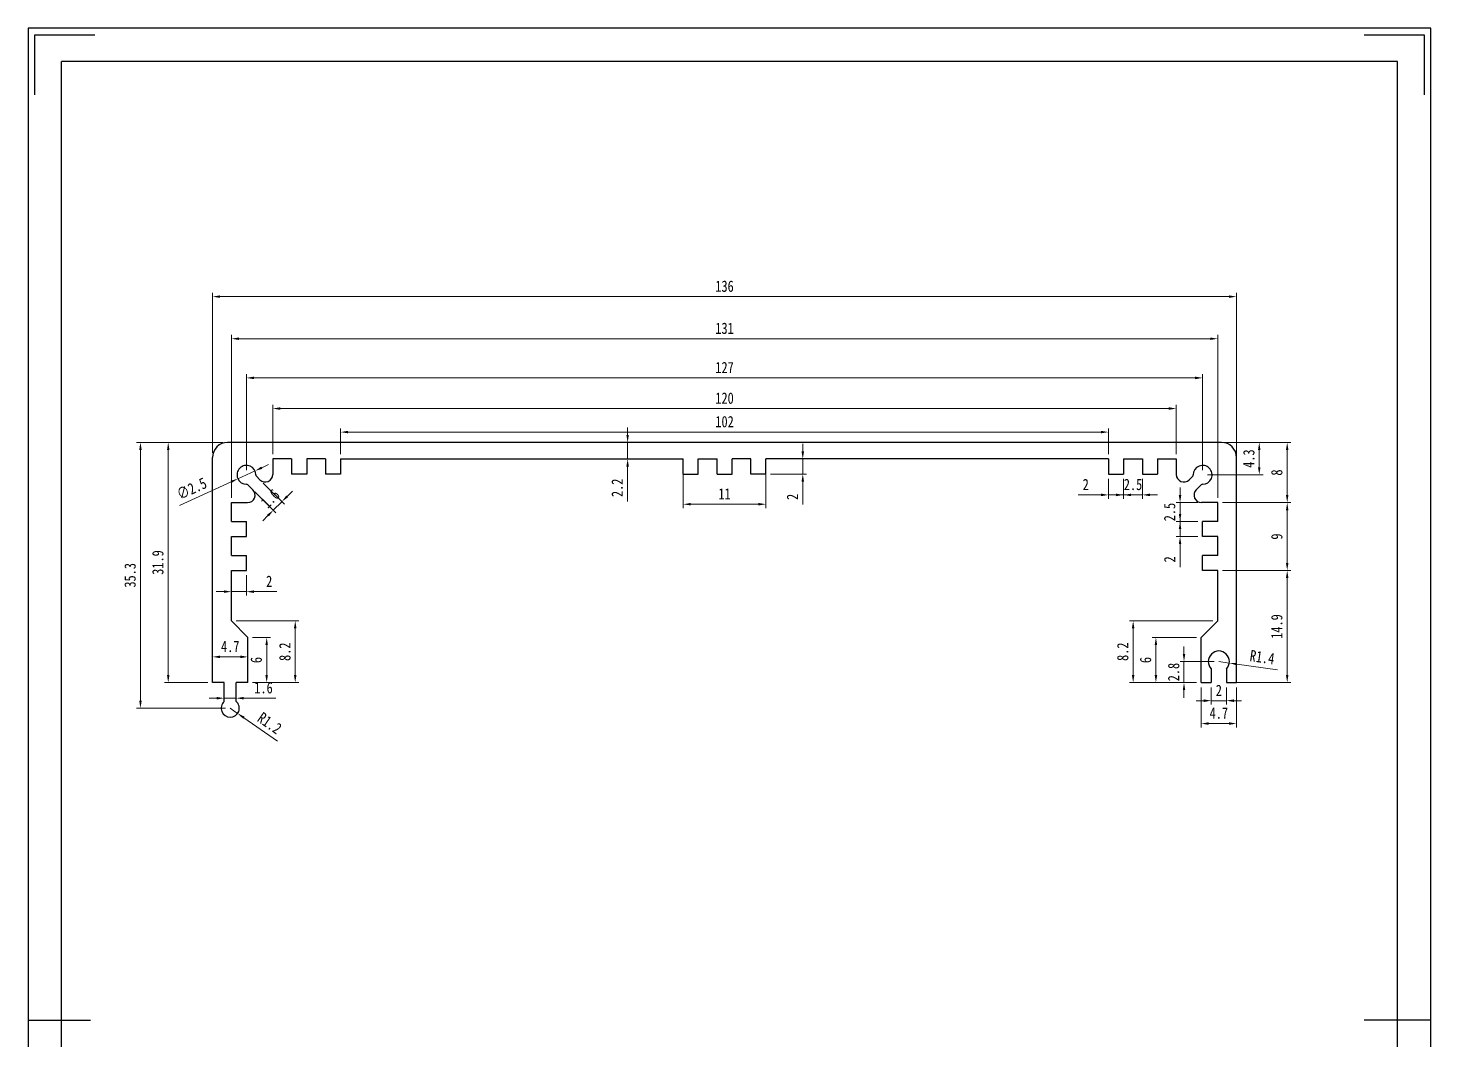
# Model space of a CAD drawing. Header units: inches. Extents: x 1070 to 1257, y 111 to 374.
# Drawn here: x 1070.5 to 1256.8, y 239.8 to 374.1 of the extents above; entities that cross this region are included whole.
import ezdxf

# ---------------------------------------------------------------- set-up
doc = ezdxf.new("R2010")
doc.units = ezdxf.units.IN
doc.header["$LTSCALE"] = 0.64311
doc.header["$MEASUREMENT"] = 0
doc.header["$PDMODE"] = 3
doc.header["$PDSIZE"] = 0.3125
doc.layers.get('0').update_dxf_attribs({"linetype": 'CONTINUOUS'})
doc.layers.get('Defpoints').update_dxf_attribs({"linetype": 'CONTINUOUS'})
doc.styles.get("Standard").update_dxf_attribs({"font": 'txt', "width": 0.8})
doc.dimstyles.new('ISO-25', dxfattribs={"dimtxt": 1.5, "dimasz": 1, "dimexe": 0.5, "dimexo": 0.625, "dimtad": 1, "dimdsep": 46, "dimtxsty": 'Standard', "dimcen": 1.5, "dimclrd": 1, "dimclre": 1, "dimadec": 0, "dimazin": 2, "dimtfac": 1, "dimtmove": 0, "dimatfit": 3, "dimfxl": 1, "dimlwd": 9, "dimlwe": 9, "dimarcsym": 0})

# ---------------------------------------------------------------- blocks, each defined once
blk = doc.blocks.new('*D2')
at = {"color": 1, "lineweight": 9}
for p, q in [((1099.46, 315.43), (1099.46, 328.18)), ((1226.46, 315.43), (1226.46, 328.18)), ((1100.46, 327.68), (1225.46, 327.68))]:
    blk.add_line(p, q, dxfattribs=at)
at = {"color": 1}
for points in [[(1100.46, 327.85), (1100.46, 327.51), (1099.46, 327.68)], [(1225.46, 327.85), (1225.46, 327.51), (1226.46, 327.68)]]:
    blk.add_solid(points, dxfattribs=at)
at = {"layer": 'Defpoints', "color": 0}
for p in [(1226.46, 327.68), (1099.46, 314.81), (1226.46, 314.81)]:
    blk.add_point(p, dxfattribs=at)
at = {"color": 0, "lineweight": 13, "insert": (1162.96, 329.06), "char_height": 1.5, "attachment_point": 5}
blk.add_mtext('127', dxfattribs=at)
blk = doc.blocks.new('*D3')
at = {"color": 1, "lineweight": 9}
for p, q in [((1097.46, 311.73), (1097.46, 333.38)), ((1098.46, 332.88), (1227.46, 332.88)), ((1228.46, 311.73), (1228.46, 333.38))]:
    blk.add_line(p, q, dxfattribs=at)
at = {"color": 1}
for points in [[(1098.46, 333.05), (1098.46, 332.72), (1097.46, 332.88)], [(1227.46, 333.05), (1227.46, 332.72), (1228.46, 332.88)]]:
    blk.add_solid(points, dxfattribs=at)
at = {"layer": 'Defpoints', "color": 0}
for p in [(1228.46, 332.88), (1097.46, 311.11), (1228.46, 311.11)]:
    blk.add_point(p, dxfattribs=at)
at = {"color": 0, "lineweight": 13, "insert": (1162.96, 334.26), "char_height": 1.5, "attachment_point": 5}
blk.add_mtext('131', dxfattribs=at)
blk = doc.blocks.new('*D5')
at = {"color": 1, "lineweight": 9}
for p, q in [((1229.08, 311.11), (1238.19, 311.11)), ((1237.69, 310.11), (1237.69, 303.11)), ((1229.08, 302.11), (1238.19, 302.11))]:
    blk.add_line(p, q, dxfattribs=at)
at = {"color": 1}
for points in [[(1237.52, 310.11), (1237.85, 310.11), (1237.69, 311.11)], [(1237.52, 303.11), (1237.85, 303.11), (1237.69, 302.11)]]:
    blk.add_solid(points, dxfattribs=at)
at = {"layer": 'Defpoints', "color": 0}
for p in [(1228.46, 311.11), (1228.46, 302.11), (1237.69, 302.11)]:
    blk.add_point(p, dxfattribs=at)
at = {"color": 0, "lineweight": 13, "insert": (1236.31, 306.61), "char_height": 1.5, "attachment_point": 5, "rotation": 90}
blk.add_mtext('9', dxfattribs=at)
blk = doc.blocks.new('*D7')
at = {"color": 1, "lineweight": 9}
for p, q in [((1157.46, 316.28), (1157.46, 310.4)), ((1168.46, 316.28), (1168.46, 310.4)), ((1158.46, 310.9), (1167.46, 310.9))]:
    blk.add_line(p, q, dxfattribs=at)
at = {"color": 1}
for points in [[(1158.46, 311.07), (1158.46, 310.74), (1157.46, 310.9)], [(1167.46, 311.07), (1167.46, 310.74), (1168.46, 310.9)]]:
    blk.add_solid(points, dxfattribs=at)
at = {"layer": 'Defpoints', "color": 0}
for p in [(1157.46, 316.91), (1168.46, 316.91), (1168.46, 310.9)]:
    blk.add_point(p, dxfattribs=at)
at = {"color": 0, "lineweight": 13, "insert": (1162.96, 312.28), "char_height": 1.5, "attachment_point": 5}
blk.add_mtext('11', dxfattribs=at)
blk = doc.blocks.new('*D8')
at = {"color": 1, "lineweight": 9}
for p, q in [((1097.46, 301.48), (1097.46, 298.79)), ((1099.46, 301.48), (1099.46, 298.79)), ((1096.46, 299.29), (1095.46, 299.29)), ((1097.46, 299.29), (1099.46, 299.29)), ((1100.46, 299.29), (1103.51, 299.29))]:
    blk.add_line(p, q, dxfattribs=at)
at = {"color": 1}
for points in [[(1096.46, 299.46), (1096.46, 299.12), (1097.46, 299.29)], [(1100.46, 299.46), (1100.46, 299.12), (1099.46, 299.29)]]:
    blk.add_solid(points, dxfattribs=at)
at = {"layer": 'Defpoints', "color": 0}
for p in [(1097.46, 302.11), (1099.46, 302.11), (1099.46, 299.29)]:
    blk.add_point(p, dxfattribs=at)
at = {"color": 0, "lineweight": 13, "insert": (1102.48, 300.67), "char_height": 1.5, "attachment_point": 5}
blk.add_mtext('2', dxfattribs=at)
blk = doc.blocks.new('*D9')
at = {"color": 1, "lineweight": 9}
for p, q in [((1094.96, 289.62), (1094.96, 291.13)), ((1099.66, 289.04), (1099.66, 291.13)), ((1095.96, 290.63), (1098.66, 290.63))]:
    blk.add_line(p, q, dxfattribs=at)
at = {"color": 1}
for points in [[(1095.96, 290.8), (1095.96, 290.46), (1094.96, 290.63)], [(1098.66, 290.8), (1098.66, 290.46), (1099.66, 290.63)]]:
    blk.add_solid(points, dxfattribs=at)
at = {"layer": 'Defpoints', "color": 0}
for p in [(1094.96, 288.99), (1099.66, 290.63), (1099.66, 288.41)]:
    blk.add_point(p, dxfattribs=at)
at = {"color": 0, "lineweight": 13, "insert": (1097.31, 292), "char_height": 1.5, "attachment_point": 5}
blk.add_mtext('4.7', dxfattribs=at)
blk = doc.blocks.new('*D10')
at = {"color": 1, "lineweight": 9}
for p, q in [((1100.6, 315.33), (1098.32, 314.29)), ((1101.5, 315.75), (1102.41, 316.17)), ((1090.56, 310.72), (1097.41, 313.87))]:
    blk.add_line(p, q, dxfattribs=at)
at = {"color": 1}
for points in [[(1101.43, 315.9), (1101.57, 315.6), (1100.6, 315.33)], [(1097.35, 314.02), (1097.48, 313.72), (1098.32, 314.29)]]:
    blk.add_solid(points, dxfattribs=at)
at = {"layer": 'Defpoints', "color": 0}
for p in [(1100.6, 315.33), (1098.32, 314.29)]:
    blk.add_point(p, dxfattribs=at)
at = {"color": 0, "lineweight": 13, "insert": (1092.19, 312.98), "char_height": 1.5, "attachment_point": 5, "rotation": 24.6816}
blk.add_mtext('∅2.5', dxfattribs=at)
blk = doc.blocks.new('*D11')
at = {"color": 1, "lineweight": 9}
for p, q in [((1101.69, 313.71), (1104.51, 310.89)), ((1100.56, 312.57), (1103.38, 309.75)), ((1104.16, 311.24), (1103.03, 310.11)), ((1104.87, 311.95), (1105.58, 312.65)), ((1102.32, 309.4), (1101.62, 308.69))]:
    blk.add_line(p, q, dxfattribs=at)
at = {"color": 1}
for points in [[(1104.75, 312.06), (1104.99, 311.83), (1104.16, 311.24)], [(1102.2, 309.52), (1102.44, 309.28), (1103.03, 310.11)]]:
    blk.add_solid(points, dxfattribs=at)
at = {"layer": 'Defpoints', "color": 0}
for p in [(1101.25, 314.15), (1100.12, 313.02), (1103.03, 310.11)]:
    blk.add_point(p, dxfattribs=at)
at = {"color": 0, "lineweight": 13, "insert": (1102.62, 311.65), "char_height": 1.5, "attachment_point": 5, "rotation": 45}
blk.add_mtext('1.6', dxfattribs=at)
blk = doc.blocks.new('*D12')
at = {"color": 1, "lineweight": 9}
for p, q in [((1094.96, 317.73), (1094.96, 338.97)), ((1095.96, 338.47), (1229.96, 338.47)), ((1230.96, 316.75), (1230.96, 338.97))]:
    blk.add_line(p, q, dxfattribs=at)
at = {"color": 1}
for points in [[(1095.96, 338.64), (1095.96, 338.31), (1094.96, 338.47)], [(1229.96, 338.64), (1229.96, 338.31), (1230.96, 338.47)]]:
    blk.add_solid(points, dxfattribs=at)
at = {"layer": 'Defpoints', "color": 0}
for p in [(1230.96, 338.47), (1094.96, 317.11), (1230.96, 316.13)]:
    blk.add_point(p, dxfattribs=at)
at = {"color": 0, "lineweight": 13, "insert": (1162.96, 339.85), "char_height": 1.5, "attachment_point": 5}
blk.add_mtext('136', dxfattribs=at)
blk = doc.blocks.new('*D13')
at = {"color": 1, "lineweight": 9}
for p, q in [((1229.08, 319.11), (1238.19, 319.11)), ((1237.69, 312.11), (1237.69, 318.11)), ((1229.08, 311.11), (1238.19, 311.11))]:
    blk.add_line(p, q, dxfattribs=at)
at = {"color": 1}
for points in [[(1237.52, 318.11), (1237.85, 318.11), (1237.69, 319.11)], [(1237.52, 312.11), (1237.85, 312.11), (1237.69, 311.11)]]:
    blk.add_solid(points, dxfattribs=at)
at = {"layer": 'Defpoints', "color": 0}
for p in [(1228.46, 319.11), (1237.69, 319.11), (1228.46, 311.11)]:
    blk.add_point(p, dxfattribs=at)
at = {"color": 0, "insert": (1236.31, 315.11), "char_height": 1.5, "attachment_point": 5, "rotation": 90}
blk.add_mtext('8', dxfattribs=at)
blk = doc.blocks.new('*D14')
at = {"color": 1, "lineweight": 9}
for p, q in [((1229.08, 302.11), (1238.19, 302.11)), ((1237.69, 301.11), (1237.69, 288.21)), ((1230.91, 287.21), (1238.19, 287.21))]:
    blk.add_line(p, q, dxfattribs=at)
at = {"color": 1}
for points in [[(1237.52, 301.11), (1237.85, 301.11), (1237.69, 302.11)], [(1237.52, 288.21), (1237.85, 288.21), (1237.69, 287.21)]]:
    blk.add_solid(points, dxfattribs=at)
at = {"layer": 'Defpoints', "color": 0}
for p in [(1228.46, 302.11), (1230.28, 287.21), (1237.69, 287.21)]:
    blk.add_point(p, dxfattribs=at)
at = {"color": 0, "insert": (1236.31, 294.66), "char_height": 1.5, "attachment_point": 5, "rotation": 90}
blk.add_mtext('14.9', dxfattribs=at)
blk = doc.blocks.new('*D15')
at = {"color": 1, "lineweight": 9}
for p, q in [((1096.33, 319.11), (1084.88, 319.11)), ((1085.38, 318.11), (1085.38, 284.81)), ((1096.68, 283.81), (1084.88, 283.81))]:
    blk.add_line(p, q, dxfattribs=at)
at = {"color": 1}
for points in [[(1085.22, 318.11), (1085.55, 318.11), (1085.38, 319.11)], [(1085.22, 284.81), (1085.55, 284.81), (1085.38, 283.81)]]:
    blk.add_solid(points, dxfattribs=at)
at = {"layer": 'Defpoints', "color": 0}
for p in [(1096.96, 319.11), (1085.38, 283.81), (1097.31, 283.81)]:
    blk.add_point(p, dxfattribs=at)
at = {"color": 0, "insert": (1084.01, 301.46), "char_height": 1.5, "attachment_point": 5, "rotation": 90}
blk.add_mtext('35.3', dxfattribs=at)
blk = doc.blocks.new('*D16')
at = {"color": 1, "lineweight": 9}
for p, q in [((1097.31, 283.81), (1098.29, 283.12)), ((1103.58, 279.43), (1099.11, 282.55))]:
    blk.add_line(p, q, dxfattribs=at)
at = {"color": 1}
blk.add_solid([(1099.21, 282.69), (1099.02, 282.41), (1098.29, 283.12)], dxfattribs=at)
at = {"layer": 'Defpoints', "color": 0}
for p in [(1097.31, 283.81), (1098.29, 283.12)]:
    blk.add_point(p, dxfattribs=at)
at = {"color": 0, "insert": (1102.54, 281.83), "char_height": 1.5, "attachment_point": 5, "rotation": 325.0686}
blk.add_mtext('R1.2', dxfattribs=at)
blk = doc.blocks.new('*D17')
at = {"color": 1, "lineweight": 9}
for p, q in [((1095.51, 285.14), (1094.51, 285.14)), ((1096.51, 285.14), (1098.11, 285.14)), ((1099.11, 285.14), (1103.36, 285.14)), ((1096.51, 285), (1096.51, 284.64)), ((1098.11, 285), (1098.11, 284.64))]:
    blk.add_line(p, q, dxfattribs=at)
at = {"color": 1}
for points in [[(1095.51, 285.31), (1095.51, 284.97), (1096.51, 285.14)], [(1099.11, 285.31), (1099.11, 284.97), (1098.11, 285.14)]]:
    blk.add_solid(points, dxfattribs=at)
at = {"layer": 'Defpoints', "color": 0}
for p in [(1096.51, 285.62), (1098.11, 285.62), (1098.11, 285.14)]:
    blk.add_point(p, dxfattribs=at)
at = {"color": 0, "insert": (1101.73, 286.52), "char_height": 1.5, "attachment_point": 5}
blk.add_mtext('1.6', dxfattribs=at)
blk = doc.blocks.new('*D18')
at = {"color": 1, "lineweight": 9}
for p, q in [((1096.33, 319.11), (1088.57, 319.11)), ((1089.07, 288.21), (1089.07, 318.11)), ((1094.33, 287.21), (1088.57, 287.21))]:
    blk.add_line(p, q, dxfattribs=at)
at = {"color": 1}
for points in [[(1088.91, 318.11), (1089.24, 318.11), (1089.07, 319.11)], [(1088.91, 288.21), (1089.24, 288.21), (1089.07, 287.21)]]:
    blk.add_solid(points, dxfattribs=at)
at = {"layer": 'Defpoints', "color": 0}
for p in [(1089.07, 319.11), (1096.96, 319.11), (1094.96, 287.21)]:
    blk.add_point(p, dxfattribs=at)
at = {"color": 0, "insert": (1087.7, 303.16), "char_height": 1.5, "attachment_point": 5, "rotation": 90}
blk.add_mtext('31.9', dxfattribs=at)
blk = doc.blocks.new('*D19')
at = {"color": 1, "lineweight": 9}
for p, q in [((1227.61, 286.58), (1227.61, 284.31)), ((1229.61, 286.58), (1229.61, 284.31)), ((1226.61, 284.81), (1225.61, 284.81)), ((1227.61, 284.81), (1229.61, 284.81)), ((1230.61, 284.81), (1231.61, 284.81))]:
    blk.add_line(p, q, dxfattribs=at)
at = {"color": 1}
for points in [[(1226.61, 284.98), (1226.61, 284.64), (1227.61, 284.81)], [(1230.61, 284.98), (1230.61, 284.64), (1229.61, 284.81)]]:
    blk.add_solid(points, dxfattribs=at)
at = {"layer": 'Defpoints', "color": 0}
for p in [(1227.61, 287.21), (1229.61, 287.21), (1229.61, 284.81)]:
    blk.add_point(p, dxfattribs=at)
at = {"color": 0, "insert": (1228.61, 286.18), "char_height": 1.5, "attachment_point": 5}
blk.add_mtext('2', dxfattribs=at)
blk = doc.blocks.new('*D20')
at = {"color": 1, "lineweight": 9}
for p, q in [((1223.98, 291.01), (1223.98, 292.01)), ((1227.98, 290.01), (1223.48, 290.01)), ((1223.98, 287.21), (1223.98, 290.01)), ((1225.63, 287.21), (1223.48, 287.21)), ((1223.98, 286.21), (1223.98, 285.21))]:
    blk.add_line(p, q, dxfattribs=at)
at = {"color": 1}
for points in [[(1223.82, 291.01), (1224.15, 291.01), (1223.98, 290.01)], [(1223.82, 286.21), (1224.15, 286.21), (1223.98, 287.21)]]:
    blk.add_solid(points, dxfattribs=at)
at = {"layer": 'Defpoints', "color": 0}
for p in [(1223.98, 290.01), (1228.61, 290.01), (1226.26, 287.21)]:
    blk.add_point(p, dxfattribs=at)
at = {"color": 0, "insert": (1222.61, 288.61), "char_height": 1.5, "attachment_point": 5, "rotation": 90}
blk.add_mtext('2.8', dxfattribs=at)
blk = doc.blocks.new('*D21')
at = {"color": 1, "lineweight": 9}
for p, q in [((1228.61, 290.01), (1230, 289.81)), ((1236.38, 288.9), (1230.99, 289.67))]:
    blk.add_line(p, q, dxfattribs=at)
at = {"color": 1}
blk.add_solid([(1231.01, 289.84), (1230.96, 289.51), (1230, 289.81)], dxfattribs=at)
at = {"layer": 'Defpoints', "color": 0}
for p in [(1228.61, 290.01), (1230, 289.81)]:
    blk.add_point(p, dxfattribs=at)
at = {"color": 0, "insert": (1234.37, 290.58), "char_height": 1.5, "attachment_point": 5, "rotation": 351.8922}
blk.add_mtext('R1.4', dxfattribs=at)
blk = doc.blocks.new('*D22')
at = {"color": 1, "lineweight": 9}
for p, q in [((1229.58, 319.11), (1234.48, 319.11)), ((1233.98, 315.81), (1233.98, 318.11)), ((1227.08, 314.81), (1234.48, 314.81))]:
    blk.add_line(p, q, dxfattribs=at)
at = {"color": 1}
for points in [[(1233.81, 318.11), (1234.14, 318.11), (1233.98, 319.11)], [(1233.81, 315.81), (1234.14, 315.81), (1233.98, 314.81)]]:
    blk.add_solid(points, dxfattribs=at)
at = {"layer": 'Defpoints', "color": 0}
for p in [(1228.96, 319.11), (1233.98, 319.11), (1226.46, 314.81)]:
    blk.add_point(p, dxfattribs=at)
at = {"color": 0, "insert": (1232.6, 316.96), "char_height": 1.5, "attachment_point": 5, "rotation": 90}
blk.add_mtext('4.3', dxfattribs=at)
blk = doc.blocks.new('*D23')
at = {"color": 1, "lineweight": 9}
for p, q in [((1223.46, 312.11), (1223.46, 313.11)), ((1225.83, 311.11), (1222.96, 311.11)), ((1223.46, 308.61), (1223.46, 311.11)), ((1225.83, 308.61), (1222.96, 308.61)), ((1223.46, 307.61), (1223.46, 306.61))]:
    blk.add_line(p, q, dxfattribs=at)
at = {"color": 1}
for points in [[(1223.29, 312.11), (1223.62, 312.11), (1223.46, 311.11)], [(1223.29, 307.61), (1223.62, 307.61), (1223.46, 308.61)]]:
    blk.add_solid(points, dxfattribs=at)
at = {"layer": 'Defpoints', "color": 0}
for p in [(1223.46, 311.11), (1226.46, 311.11), (1226.46, 308.61)]:
    blk.add_point(p, dxfattribs=at)
at = {"color": 0, "insert": (1222.08, 309.86), "char_height": 1.5, "attachment_point": 5, "rotation": 90}
blk.add_mtext('2.5', dxfattribs=at)
blk = doc.blocks.new('*D24')
at = {"color": 1, "lineweight": 9}
for p, q in [((1223.46, 309.61), (1223.46, 310.61)), ((1225.83, 308.61), (1222.96, 308.61)), ((1223.46, 308.61), (1223.46, 306.61)), ((1225.83, 306.61), (1222.96, 306.61)), ((1223.46, 305.61), (1223.46, 302.56))]:
    blk.add_line(p, q, dxfattribs=at)
at = {"color": 1}
for points in [[(1223.29, 309.61), (1223.62, 309.61), (1223.46, 308.61)], [(1223.29, 305.61), (1223.62, 305.61), (1223.46, 306.61)]]:
    blk.add_solid(points, dxfattribs=at)
at = {"layer": 'Defpoints', "color": 0}
for p in [(1226.46, 308.61), (1223.46, 306.61), (1226.46, 306.61)]:
    blk.add_point(p, dxfattribs=at)
at = {"color": 0, "insert": (1222.08, 303.58), "char_height": 1.5, "attachment_point": 5, "rotation": 90}
blk.add_mtext('2', dxfattribs=at)
blk = doc.blocks.new('*D25')
at = {"color": 1, "lineweight": 9}
for p, q in [((1226.26, 286.58), (1226.26, 281.27)), ((1230.96, 286.58), (1230.96, 281.27)), ((1227.26, 281.77), (1229.96, 281.77))]:
    blk.add_line(p, q, dxfattribs=at)
at = {"color": 1}
for points in [[(1227.26, 281.94), (1227.26, 281.6), (1226.26, 281.77)], [(1229.96, 281.94), (1229.96, 281.6), (1230.96, 281.77)]]:
    blk.add_solid(points, dxfattribs=at)
at = {"layer": 'Defpoints', "color": 0}
for p in [(1226.26, 287.21), (1230.96, 287.21), (1230.96, 281.77)]:
    blk.add_point(p, dxfattribs=at)
at = {"color": 0, "insert": (1228.61, 283.15), "char_height": 1.5, "attachment_point": 5}
blk.add_mtext('4.7', dxfattribs=at)
blk = doc.blocks.new('*D26')
at = {"color": 1, "lineweight": 9}
for p, q in [((1102.96, 317.53), (1102.96, 324.11)), ((1221.96, 323.61), (1103.96, 323.61)), ((1222.96, 317.53), (1222.96, 324.11))]:
    blk.add_line(p, q, dxfattribs=at)
at = {"color": 1}
for points in [[(1103.96, 323.78), (1103.96, 323.44), (1102.96, 323.61)], [(1221.96, 323.78), (1221.96, 323.44), (1222.96, 323.61)]]:
    blk.add_solid(points, dxfattribs=at)
at = {"layer": 'Defpoints', "color": 0}
for p in [(1102.96, 323.61), (1102.96, 316.91), (1222.96, 316.91)]:
    blk.add_point(p, dxfattribs=at)
at = {"color": 0, "insert": (1162.96, 324.98), "char_height": 1.5, "attachment_point": 5}
blk.add_mtext('120', dxfattribs=at)
blk = doc.blocks.new('*D27')
at = {"color": 1, "lineweight": 9}
for p, q in [((1215.96, 314.28), (1215.96, 311.64)), ((1218.46, 314.28), (1218.46, 311.64)), ((1214.96, 312.14), (1213.96, 312.14)), ((1215.96, 312.14), (1218.46, 312.14)), ((1219.46, 312.14), (1220.46, 312.14))]:
    blk.add_line(p, q, dxfattribs=at)
at = {"color": 1}
for points in [[(1214.96, 312.31), (1214.96, 311.97), (1215.96, 312.14)], [(1219.46, 312.31), (1219.46, 311.97), (1218.46, 312.14)]]:
    blk.add_solid(points, dxfattribs=at)
at = {"layer": 'Defpoints', "color": 0}
for p in [(1215.96, 314.91), (1218.46, 314.91), (1218.46, 312.14)]:
    blk.add_point(p, dxfattribs=at)
at = {"color": 0, "insert": (1217.21, 313.52), "char_height": 1.5, "attachment_point": 5}
blk.add_mtext('2.5', dxfattribs=at)
blk = doc.blocks.new('*D28')
at = {"color": 1, "lineweight": 9}
for p, q in [((1213.96, 314.28), (1213.96, 311.64)), ((1215.96, 314.28), (1215.96, 311.64)), ((1212.96, 312.14), (1209.91, 312.14)), ((1215.96, 312.14), (1213.96, 312.14)), ((1216.96, 312.14), (1217.96, 312.14))]:
    blk.add_line(p, q, dxfattribs=at)
at = {"color": 1}
for points in [[(1212.96, 312.31), (1212.96, 311.97), (1213.96, 312.14)], [(1216.96, 312.31), (1216.96, 311.97), (1215.96, 312.14)]]:
    blk.add_solid(points, dxfattribs=at)
at = {"layer": 'Defpoints', "color": 0}
for p in [(1213.96, 314.91), (1215.96, 314.91), (1213.96, 312.14)]:
    blk.add_point(p, dxfattribs=at)
at = {"color": 0, "insert": (1210.93, 313.52), "char_height": 1.5, "attachment_point": 5}
blk.add_mtext('2', dxfattribs=at)
blk = doc.blocks.new('*D29')
at = {"color": 1, "lineweight": 9}
for p, q in [((1111.96, 317.53), (1111.96, 320.98)), ((1112.96, 320.48), (1212.96, 320.48)), ((1213.96, 317.53), (1213.96, 320.98))]:
    blk.add_line(p, q, dxfattribs=at)
at = {"color": 1}
for points in [[(1112.96, 320.65), (1112.96, 320.32), (1111.96, 320.48)], [(1212.96, 320.65), (1212.96, 320.32), (1213.96, 320.48)]]:
    blk.add_solid(points, dxfattribs=at)
at = {"layer": 'Defpoints', "color": 0}
for p in [(1213.96, 320.48), (1111.96, 316.91), (1213.96, 316.91)]:
    blk.add_point(p, dxfattribs=at)
at = {"color": 0, "insert": (1162.96, 321.86), "char_height": 1.5, "attachment_point": 5}
blk.add_mtext('102', dxfattribs=at)
blk = doc.blocks.new('*D30')
at = {"color": 1, "lineweight": 9}
for p, q in [((1225.63, 293.21), (1219.75, 293.21)), ((1220.25, 288.21), (1220.25, 292.21)), ((1225.63, 287.21), (1219.75, 287.21))]:
    blk.add_line(p, q, dxfattribs=at)
at = {"color": 1}
for points in [[(1220.09, 292.21), (1220.42, 292.21), (1220.25, 293.21)], [(1220.09, 288.21), (1220.42, 288.21), (1220.25, 287.21)]]:
    blk.add_solid(points, dxfattribs=at)
at = {"layer": 'Defpoints', "color": 0}
for p in [(1220.25, 293.21), (1226.26, 293.21), (1226.26, 287.21)]:
    blk.add_point(p, dxfattribs=at)
at = {"color": 0, "insert": (1218.88, 290.21), "char_height": 1.5, "attachment_point": 5, "rotation": 90}
blk.add_mtext('6', dxfattribs=at)
blk = doc.blocks.new('*D31')
at = {"color": 1, "lineweight": 9}
for p, q in [((1227.83, 295.41), (1216.73, 295.41)), ((1217.23, 288.21), (1217.23, 294.41)), ((1225.63, 287.21), (1216.73, 287.21))]:
    blk.add_line(p, q, dxfattribs=at)
at = {"color": 1}
for points in [[(1217.06, 294.41), (1217.39, 294.41), (1217.23, 295.41)], [(1217.06, 288.21), (1217.39, 288.21), (1217.23, 287.21)]]:
    blk.add_solid(points, dxfattribs=at)
at = {"layer": 'Defpoints', "color": 0}
for p in [(1217.23, 295.41), (1228.46, 295.41), (1226.26, 287.21)]:
    blk.add_point(p, dxfattribs=at)
at = {"color": 0, "insert": (1215.85, 291.31), "char_height": 1.5, "attachment_point": 5, "rotation": 90}
blk.add_mtext('8.2', dxfattribs=at)
blk = doc.blocks.new('*D32')
at = {"color": 1, "lineweight": 9}
for p, q in [((1100.28, 293.21), (1102.65, 293.21)), ((1102.15, 288.21), (1102.15, 292.21)), ((1100.28, 287.21), (1102.65, 287.21))]:
    blk.add_line(p, q, dxfattribs=at)
at = {"color": 1}
for points in [[(1101.98, 292.21), (1102.31, 292.21), (1102.15, 293.21)], [(1101.98, 288.21), (1102.31, 288.21), (1102.15, 287.21)]]:
    blk.add_solid(points, dxfattribs=at)
at = {"layer": 'Defpoints', "color": 0}
for p in [(1099.66, 293.21), (1102.15, 293.21), (1099.66, 287.21)]:
    blk.add_point(p, dxfattribs=at)
at = {"color": 0, "insert": (1100.77, 290.21), "char_height": 1.5, "attachment_point": 5, "rotation": 90}
blk.add_mtext('6', dxfattribs=at)
blk = doc.blocks.new('*D33')
at = {"color": 1, "lineweight": 9}
for p, q in [((1098.08, 295.41), (1106.44, 295.41)), ((1105.94, 288.21), (1105.94, 294.41)), ((1100.28, 287.21), (1106.44, 287.21))]:
    blk.add_line(p, q, dxfattribs=at)
at = {"color": 1}
for points in [[(1105.77, 294.41), (1106.11, 294.41), (1105.94, 295.41)], [(1105.77, 288.21), (1106.11, 288.21), (1105.94, 287.21)]]:
    blk.add_solid(points, dxfattribs=at)
at = {"layer": 'Defpoints', "color": 0}
for p in [(1097.46, 295.41), (1105.94, 295.41), (1099.66, 287.21)]:
    blk.add_point(p, dxfattribs=at)
at = {"color": 0, "insert": (1104.57, 291.31), "char_height": 1.5, "attachment_point": 5, "rotation": 90}
blk.add_mtext('8.2', dxfattribs=at)
blk = doc.blocks.new('*D34')
at = {"color": 1, "lineweight": 9}
for p, q in [((1150.09, 320.11), (1150.09, 321.11)), ((1149.84, 319.11), (1149.59, 319.11)), ((1150.09, 319.11), (1150.09, 316.91)), ((1149.84, 316.91), (1149.59, 316.91)), ((1150.09, 315.91), (1150.09, 311.26))]:
    blk.add_line(p, q, dxfattribs=at)
at = {"color": 1}
for points in [[(1149.92, 320.11), (1150.25, 320.11), (1150.09, 319.11)], [(1149.92, 315.91), (1150.25, 315.91), (1150.09, 316.91)]]:
    blk.add_solid(points, dxfattribs=at)
at = {"layer": 'Defpoints', "color": 0}
for p in [(1150.47, 319.11), (1150.09, 316.91), (1150.47, 316.91)]:
    blk.add_point(p, dxfattribs=at)
at = {"color": 0, "insert": (1148.71, 313.08), "char_height": 1.5, "attachment_point": 5, "rotation": 90}
blk.add_mtext('2.2', dxfattribs=at)
blk = doc.blocks.new('*D35')
at = {"color": 1, "lineweight": 9}
for p, q in [((1173.35, 317.91), (1173.35, 318.91)), ((1169.08, 316.91), (1173.85, 316.91)), ((1173.35, 316.91), (1173.35, 314.91)), ((1169.08, 314.91), (1173.85, 314.91)), ((1173.35, 313.91), (1173.35, 310.86))]:
    blk.add_line(p, q, dxfattribs=at)
at = {"color": 1}
for points in [[(1173.18, 317.91), (1173.52, 317.91), (1173.35, 316.91)], [(1173.18, 313.91), (1173.52, 313.91), (1173.35, 314.91)]]:
    blk.add_solid(points, dxfattribs=at)
at = {"layer": 'Defpoints', "color": 0}
for p in [(1168.46, 316.91), (1168.46, 314.91), (1173.35, 314.91)]:
    blk.add_point(p, dxfattribs=at)
at = {"color": 0, "insert": (1171.97, 311.88), "char_height": 1.5, "attachment_point": 5, "rotation": 90}
blk.add_mtext('2', dxfattribs=at)

msp = doc.modelspace()

# ---------------------------------------------------------------- linework, layer by layer
for p, q in [((1256.778, 374.144), (1070.456, 374.144)), ((1070.456, 374.144), (1070.456, 110.631)), ((1256.778, 110.631), (1256.778, 374.144)), ((1252.342, 369.708), (1074.892, 369.708)), ((1074.892, 115.067), (1074.892, 369.708)), ((1252.342, 115.067), (1252.342, 369.708)), ((1070.456, 242.387), (1078.768, 242.387))]:
    msp.add_line(p, q)
at = {"lineweight": 30}
for p, q in [((1228.959, 319.11), (1096.959, 319.11)), ((1094.959, 287.21), (1094.959, 317.11)), ((1105.459, 316.91), (1102.959, 316.91)), ((1102.959, 316.91), (1102.959, 314.855)), ((1105.459, 316.91), (1105.459, 314.91)), ((1109.959, 316.91), (1107.459, 316.91)), ((1107.459, 316.91), (1107.459, 314.91)), ((1109.959, 316.91), (1109.959, 314.91)), ((1111.959, 316.91), (1111.959, 314.91)), ((1111.959, 316.91), (1157.459, 316.91)), ((1157.459, 314.91), (1157.459, 316.91)), ((1159.459, 314.91), (1159.459, 316.91)), ((1159.459, 316.91), (1161.959, 316.91)), ((1161.959, 314.91), (1161.959, 316.91)), ((1163.959, 314.91), (1163.959, 316.91)), ((1166.459, 316.91), (1163.959, 316.91)), ((1166.459, 314.91), (1166.459, 316.91)), ((1168.459, 314.91), (1168.459, 316.91)), ((1213.959, 316.91), (1168.459, 316.91)), ((1213.959, 316.91), (1213.959, 314.91)), ((1215.959, 316.91), (1218.459, 316.91)), ((1215.959, 316.91), (1215.959, 314.91)), ((1218.459, 316.91), (1218.459, 314.91)), ((1220.459, 316.91), (1222.959, 316.91)), ((1220.459, 316.91), (1220.459, 314.91)), ((1222.959, 316.91), (1222.959, 314.855)), ((1230.959, 287.21), (1230.959, 317.11)), ((1107.459, 314.91), (1105.459, 314.91)), ((1111.959, 314.91), (1109.959, 314.91)), ((1157.459, 314.91), (1159.459, 314.91)), ((1161.959, 314.91), (1163.959, 314.91)), ((1168.459, 314.91), (1166.459, 314.91)), ((1213.959, 314.91), (1215.959, 314.91)), ((1218.459, 314.91), (1220.459, 314.91)), ((1100.321, 312.817), (1099.651, 313.486)), ((1101.252, 314.148), (1100.782, 314.618)), ((1224.666, 314.148), (1225.136, 314.618)), ((1225.598, 312.817), (1226.267, 313.486)), ((1097.459, 308.61), (1097.459, 311.11)), ((1097.459, 311.11), (1099.614, 311.11)), ((1228.459, 311.11), (1226.305, 311.11)), ((1228.459, 308.61), (1228.459, 311.11)), ((1097.459, 308.61), (1099.459, 308.61)), ((1099.459, 306.61), (1099.459, 308.61)), ((1226.459, 306.61), (1226.459, 308.61)), ((1228.459, 308.61), (1226.459, 308.61)), ((1097.459, 304.11), (1097.459, 306.61)), ((1097.459, 306.61), (1099.459, 306.61)), ((1228.459, 306.61), (1226.459, 306.61)), ((1228.459, 304.11), (1228.459, 306.61)), ((1097.459, 304.11), (1099.459, 304.11)), ((1099.459, 302.11), (1099.459, 304.11)), ((1226.459, 302.11), (1226.459, 304.11)), ((1228.459, 304.11), (1226.459, 304.11)), ((1097.459, 295.41), (1097.459, 302.11)), ((1097.459, 302.11), (1099.459, 302.11)), ((1228.459, 302.11), (1226.459, 302.11)), ((1228.459, 295.41), (1228.459, 302.11)), ((1099.659, 293.21), (1097.459, 295.41)), ((1226.259, 293.21), (1228.459, 295.41)), ((1099.659, 287.21), (1099.659, 293.21)), ((1226.259, 287.21), (1226.259, 293.21)), ((1227.609, 289.03), (1227.609, 287.21)), ((1229.609, 289.03), (1229.609, 287.21)), ((1096.509, 287.21), (1094.959, 287.21)), ((1096.509, 284.704), (1096.509, 287.21)), ((1099.659, 287.21), (1098.109, 287.21)), ((1098.109, 284.704), (1098.109, 287.21)), ((1226.259, 287.21), (1227.609, 287.21)), ((1229.609, 287.21), (1230.959, 287.21))]:
    msp.add_line(p, q, dxfattribs=at)
at = {"flags": 128}
for points in [[(1071.343, 365.271), (1071.343, 373.257), (1079.328, 373.257)], [(1247.906, 373.257), (1255.891, 373.257), (1255.891, 365.271)], [(1247.906, 373.257), (1255.891, 373.257), (1255.891, 365.271)]]:
    msp.add_lwpolyline(points, dxfattribs=at)
msp.add_lwpolyline([(1256.778, 242.387), (1247.906, 242.387)])
at = {"lineweight": 30}
for centre, radius, start, end in [((1096.959, 317.11), 2, 90, 180), ((1228.959, 317.11), 2, 0, 90), ((1099.459, 314.81), 1.25, 359.427, 270.573), ((1226.459, 314.81), 1.25, 269.427, 180.573), ((1099.474, 313.31), 0.25, 45, 90.573), ((1100.959, 314.795), 0.25, 179.427, 225), ((1101.959, 314.855), 1, 225, 360), ((1223.959, 314.855), 1, 180, 315), ((1224.959, 314.795), 0.25, 315, 0.573), ((1226.444, 313.31), 0.25, 89.427, 135), ((1099.614, 312.11), 1, 270, 45), ((1226.305, 312.11), 1, 135, 270), ((1228.609, 290.01), 1.4, 315.58469, 224.41531), ((1097.309, 283.81), 1.2, 131.81031, 48.18969)]:
    msp.add_arc(centre, radius, start, end, dxfattribs=at)

# ---------------------------------------------------------------- dimensions: what is measured, and where the dimension line sits
at = {"lineweight": 13}
for base, p1, p2, picture, middle in [((1230.959, 338.473), (1094.959, 317.11), (1230.959, 316.129), '*D12', (1162.959, 339.848)), ((1228.459, 332.884), (1097.459, 311.11), (1228.459, 311.11), '*D3', (1162.959, 334.259)), ((1226.459, 327.681), (1099.459, 314.81), (1226.459, 314.81), '*D2', (1162.959, 329.056)), ((1168.459, 310.902), (1157.459, 316.91), (1168.459, 316.91), '*D7', (1162.959, 312.277)), ((1099.459, 299.291), (1097.459, 302.11), (1099.459, 302.11), '*D8', (1102.484, 300.666))]:
    dim = msp.add_linear_dim(base=base, p1=p1, p2=p2, dimstyle='ISO-25', dxfattribs=at)
    dim.commit()
    dim.dimension.update_dxf_attribs({"geometry": picture, "text_midpoint": middle})
for base, p1, p2, picture, middle in [((1102.959, 323.609), (1222.959, 316.91), (1102.959, 316.91), '*D26', (1162.959, 324.984)), ((1213.959, 320.483), (1111.959, 316.91), (1213.959, 316.91), '*D29', (1162.959, 321.858)), ((1213.959, 312.141), (1215.959, 314.91), (1213.959, 314.91), '*D28', (1210.934, 313.516)), ((1098.109, 285.141), (1096.509, 285.621), (1098.109, 285.621), '*D17', (1101.734, 286.516)), ((1230.959, 281.772), (1226.259, 287.21), (1230.959, 287.21), '*D25', (1228.609, 283.147))]:
    dim = msp.add_linear_dim(base=base, p1=p1, p2=p2, dimstyle='ISO-25')
    dim.commit()
    dim.dimension.update_dxf_attribs({"geometry": picture, "text_midpoint": middle})
for base, p1, p2, picture, middle in [((1150.085, 316.91), (1150.467, 319.11), (1150.467, 316.91), '*D34', (1148.71, 313.085)), ((1173.349, 314.91), (1168.459, 316.91), (1168.459, 314.91), '*D35', (1171.974, 311.885)), ((1233.977, 319.11), (1226.459, 314.81), (1228.959, 319.11), '*D22', (1232.602, 316.96)), ((1237.686, 319.11), (1228.459, 311.11), (1228.459, 319.11), '*D13', (1236.311, 315.11)), ((1237.686, 287.21), (1228.459, 302.11), (1230.284, 287.21), '*D14', (1236.311, 294.66)), ((1105.94, 295.41), (1099.659, 287.21), (1097.459, 295.41), '*D33', (1104.565, 291.31)), ((1217.225, 295.41), (1226.259, 287.21), (1228.459, 295.41), '*D31', (1215.85, 291.31)), ((1220.254, 293.21), (1226.259, 287.21), (1226.259, 293.21), '*D30', (1218.879, 290.21))]:
    dim = msp.add_linear_dim(base=base, p1=p1, p2=p2, angle=90, dimstyle='ISO-25')
    dim.commit()
    dim.dimension.update_dxf_attribs({"geometry": picture, "text_midpoint": middle})
for base, p1, p2, picture, middle in [((1085.385, 283.81), (1096.959, 319.11), (1097.309, 283.81), '*D15', (1085.385, 301.46)), ((1089.074, 319.11), (1094.959, 287.21), (1096.959, 319.11), '*D18', (1089.074, 303.16)), ((1223.456, 311.11), (1226.459, 308.61), (1226.459, 311.11), '*D23', (1223.456, 309.86)), ((1223.456, 306.61), (1226.459, 308.61), (1226.459, 306.61), '*D24', (1223.456, 303.585)), ((1102.148, 293.21), (1099.659, 287.21), (1099.659, 293.21), '*D32', (1102.148, 290.21)), ((1223.982, 290.01), (1226.259, 287.21), (1228.609, 290.01), '*D20', (1223.982, 288.61))]:
    dim = msp.add_linear_dim(base=base, p1=p1, p2=p2, angle=90, dimstyle='ISO-25')
    dim.commit()
    dim.dimension.update_dxf_attribs({"geometry": picture, "text_midpoint": middle, "dimtype": 160})
dim = msp.add_diameter_dim_2p(p1=(1100.595, 315.332), p2=(1098.323, 314.288), dimstyle='ISO-25', dxfattribs=at)
dim.commit()
dim.dimension.update_dxf_attribs({"geometry": '*D10', "text_midpoint": (1092.759, 311.731), "dimtype": 163})
for base, p1, p2, picture, middle in [((1218.459, 312.141), (1215.959, 314.91), (1218.459, 314.91), '*D27', (1217.209, 312.141)), ((1229.609, 284.81), (1227.609, 287.21), (1229.609, 287.21), '*D19', (1228.609, 284.81))]:
    dim = msp.add_linear_dim(base=base, p1=p1, p2=p2, dimstyle='ISO-25')
    dim.commit()
    dim.dimension.update_dxf_attribs({"geometry": picture, "text_midpoint": middle, "dimtype": 160})
dim = msp.add_linear_dim(base=(1103.03, 310.108), p1=(1101.252, 314.148), p2=(1100.121, 313.017), angle=225, dimstyle='ISO-25', dxfattribs=at)
dim.commit()
dim.dimension.update_dxf_attribs({"geometry": '*D11', "text_midpoint": (1103.595, 310.673), "dimtype": 161})
dim = msp.add_linear_dim(base=(1237.686, 302.11), p1=(1228.459, 311.11), p2=(1228.459, 302.11), angle=270, dimstyle='ISO-25', dxfattribs=at)
dim.commit()
dim.dimension.update_dxf_attribs({"geometry": '*D5', "text_midpoint": (1236.311, 306.61)})
dim = msp.add_linear_dim(base=(1099.659, 290.629), p1=(1094.959, 288.994), p2=(1099.659, 288.411), dimstyle='ISO-25', dxfattribs=at)
dim.commit()
dim.dimension.update_dxf_attribs({"geometry": '*D9', "text_midpoint": (1097.309, 290.629), "dimtype": 160})
for center, mpoint, picture, middle in [((1228.609, 290.01), (1229.995, 289.812), '*D21', (1234.372, 290.578)), ((1097.309, 283.81), (1098.293, 283.122), '*D16', (1102.544, 281.831))]:
    dim = msp.add_radius_dim(center=center, mpoint=mpoint, dimstyle='ISO-25')
    dim.commit()
    dim.dimension.update_dxf_attribs({"geometry": picture, "text_midpoint": middle})

doc.saveas('drawing.dxf')
